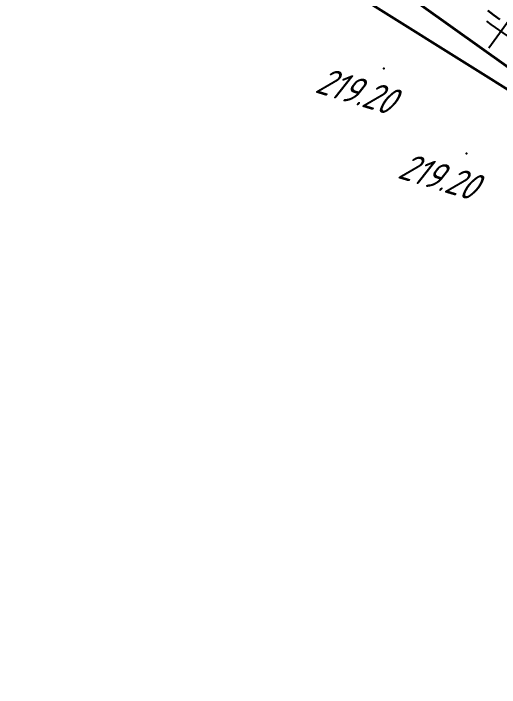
# Model space of a CAD drawing. Header units: millimetres. Extents: x -698 to 8131, y -704 to 4503.
# Drawn here: x -109.4 to -47.2, y 4044.6 to 4130.9 of the extents above; entities that cross this region are included whole.
import ezdxf

# ---------------------------------------------------------------- set-up
doc = ezdxf.new("R2010")
doc.units = ezdxf.units.MM
doc.linetypes.add('CONTI', pattern=[0])
doc.layers.add('10', color=1, linetype='Continuous', lineweight=35)
doc.layers.add('КОПИЯ_ОСЬ_13_ОТКОСЫ', color=7, linetype='Continuous', lineweight=30)
for name, color, linetype in [('_Ростелеком', 6, 'Continuous'), ('PI_OTDEFAULT', 172, 'CONTI'), ('PI_TTDEFAULT', 5, 'CONTI'), ('SIT_LDEFAULT', 7, 'CONTI'), ('ОСЬ_ВЕРХ_ПОКРЫТИЯ_РАЗБИВКА_КРИВ', 1, 'Continuous')]:
    doc.layers.add(name, color=color, linetype=linetype)
doc.styles.add('eskd', font='isocpeui.ttf', dxfattribs={"width": 1.2})
doc.styles.add('STYLE1', font='isocpeui.ttf', dxfattribs={"width": 0.9})
doc.linetypes.add('кабель_связи_проект.', pattern='A,10,-1,["/",STYLE1,S=3,R=0,X=0,Y=-1.5],-4.1', length=15.1)

msp = doc.modelspace()

# ---------------------------------------------------------------- linework, layer by layer
at = {"layer": '10'}
msp.add_lwpolyline([(307.073, 4044.594), (287.043, 4048.214), (163.153, 4053.994), (135.683, 4057.554), (104.113, 4067.084), (66.533, 4071.884), (20.063, 4083.834), (-25.137, 4108.194), (-34.337, 4113.804), (-79.357, 4142.004), (-91.947, 4159.324), (-169.847, 4182.624), (-259.277, 4209.364), (-312.397, 4225.424), (-355.627, 4238.494), (-406.367, 4253.824), (-425.027, 4259.464), (-449.217, 4267.114), (-456.827, 4269.514), (-499.667, 4283.064), (-559.147, 4301.901)], dxfattribs=at)
at = {"layer": '_Ростелеком', "linetype": 'кабель_связи_проект.', "lineweight": 40, "ltscale": 0.25}
msp.add_lwpolyline([(-545.931, 4321.5), (-553.411, 4301.096), (-528.689, 4293.19), (-228.326, 4200.41), (-175.922, 4184.956), (-152.178, 4177.621), (-111.953, 4163.897), (-85.05, 4151.87), (-85.05, 4151.87), (-28.653, 4111.619), (20.478, 4085.269), (66.797, 4072.507), (163.047, 4060.664), (287.871, 4054.417)], dxfattribs=at)
at = {"layer": 'PI_TTDEFAULT', "color": 5}
for p in [(-61.991, 4123.87, 219.2), (-51.411, 4113.01, 219.196)]:
    msp.add_point(p, dxfattribs=at)
at = {"layer": 'SIT_LDEFAULT', "color": 7}
for p, q in [((-48.851, 4129.92), (-48.291, 4129.53)), ((-48.291, 4129.53), (-46.211, 4128.04))]:
    msp.add_line(p, q, dxfattribs=at)
at = {"layer": 'КОПИЯ_ОСЬ_13_ОТКОСЫ'}
msp.add_lwpolyline([(-48.685, 4131.3), (-47.905, 4130.715), (-47.119, 4130.139)], dxfattribs=at)
at = {"layer": 'ОСЬ_ВЕРХ_ПОКРЫТИЯ_РАЗБИВКА_КРИВ'}
msp.add_line((-41.821, 4135.823), (-48.541, 4126.491), dxfattribs=at)

# ---------------------------------------------------------------- texts
at = {"layer": 'PI_OTDEFAULT', "color": 172, "style": 'eskd', "oblique": 10, "width": 0.8}
for p in [(-70.945, 4120.865), (-60.375, 4109.905)]:
    msp.add_text('219.20', height=3.5, rotation=343, dxfattribs=at).set_placement(p)

doc.saveas('drawing.dxf')
